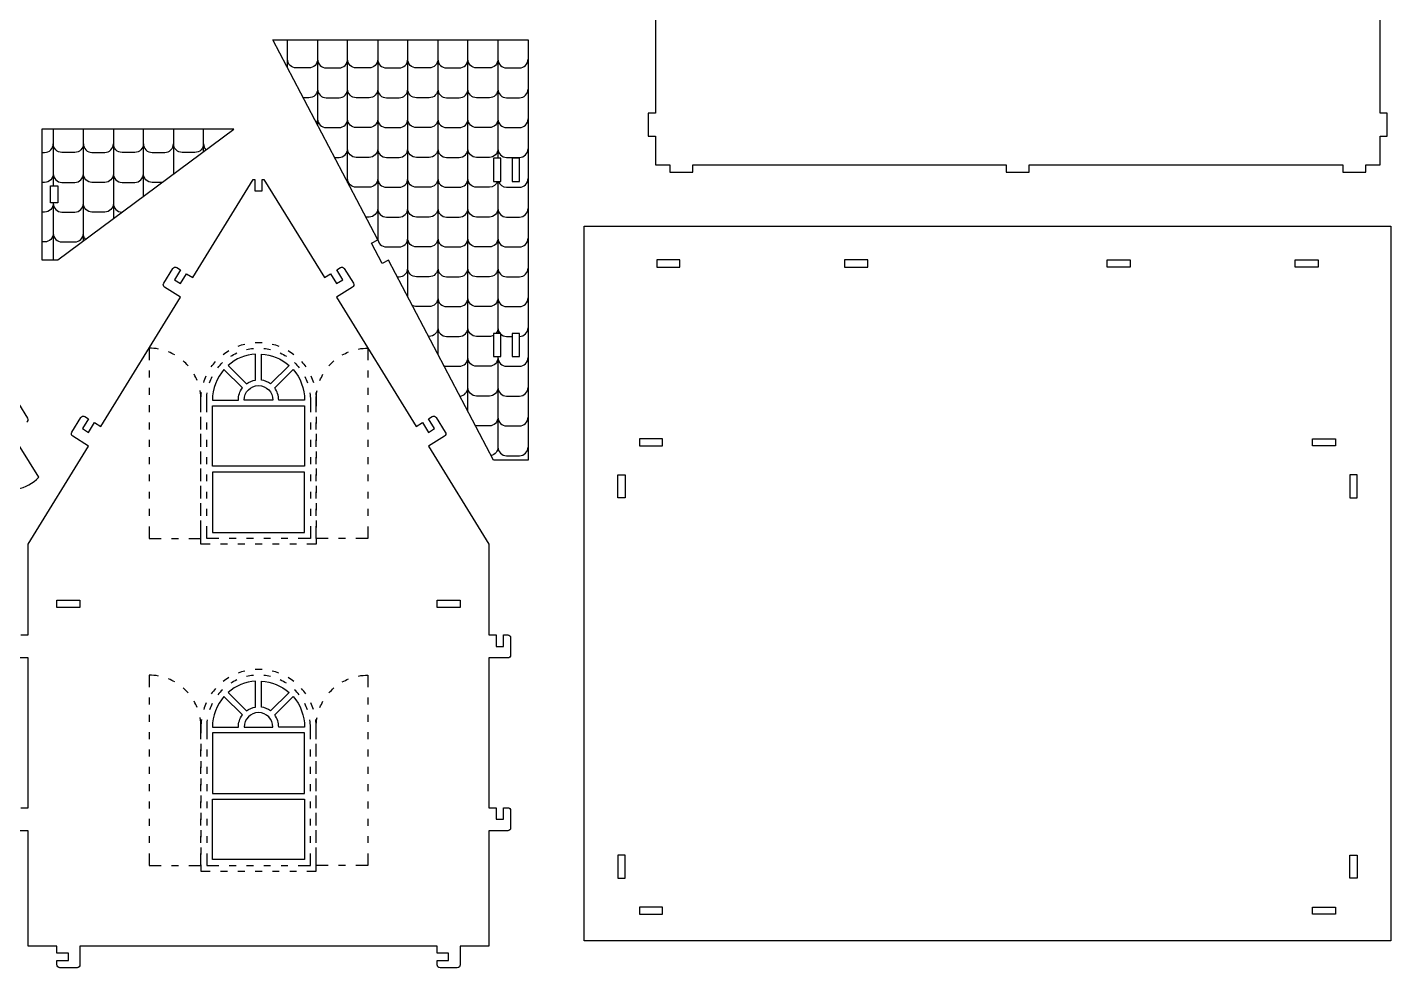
# Model space of a CAD drawing. Extents: x 2899 to 7450, y 515 to 3449.
# Drawn here: x 5178 to 7450, y 515 to 2081 of the extents above; entities that cross this region are included whole.
import ezdxf

# ---------------------------------------------------------------- set-up
doc = ezdxf.new("R2010")
doc.units = 0
doc.header["$MEASUREMENT"] = 0
doc.layers.add('LAYER1', color=18, linetype='CONTINUOUS')

msp = doc.modelspace()

# ---------------------------------------------------------------- linework, layer by layer
at = {"layer": 'LAYER1'}
for points in [[(6224.6, 2533.3), (6224.6, 1938.1), (6212.6, 1938.1), (6212.6, 1899.7), (6224.6, 1899.7), (6224.6, 1851.7), (6248.6, 1851.7), (6248.6, 1839.7), (6287, 1839.7), (6287, 1851.7), (6809.3, 1851.7), (6809.3, 1839.7), (6847.7, 1839.7), (6847.7, 1851.7), (7369.9, 1851.7), (7369.9, 1839.7), (7408.3, 1839.7), (7408.3, 1851.7), (7432.3, 1851.7), (7432.3, 1899.7), (7444.3, 1899.7), (7444.3, 1938.1), (7432.3, 1938.1), (7432.3, 2533.3)], [(5611.7, 2013.2), (5611.7, 2060.1)], [(5661.8, 2060.1), (5661.8, 1917.9)], [(5711.9, 1822.6), (5711.9, 2060.1)], [(5762, 2060.1), (5762, 1727.2)], [(5812.1, 1631.9), (5812.1, 2060.1)], [(5862.2, 2060.1), (5862.2, 1536.6)], [(5912.3, 1441.2), (5912.3, 2060.1)], [(5962.4, 2060.1), (5962.4, 1862.7)], [(5221.4, 1911.5), (5221.4, 1817.1)], [(5271.5, 1725.4), (5271.5, 1911.5)], [(5321.5, 1911.5), (5321.5, 1762.6)], [(5371.6, 1799.7), (5371.6, 1911.5)], [(5421.7, 1911.5), (5421.7, 1836.9)], [(5471.8, 1874), (5471.8, 1911.5)], [(5962.4, 1824.3), (5962.4, 1571.2)], [(5221.4, 1788.3), (5221.4, 1693.9)], [(5381, 1509.2), (5381, 1497.7)], [(5745.8, 1509.2), (5745.8, 1497.7)], [(5381, 1480.4), (5381, 1468.9)], [(5745.8, 1480.4), (5745.8, 1468.9)], [(5649.8, 1460.2), (5649.8, 1440.1)], [(5659.4, 1460.2), (5659.4, 1449.7)], [(5381, 1451.6), (5381, 1440)], [(5467.4, 1420.9), (5467.4, 1432.4)], [(5659.4, 1432.4), (5659.4, 1420.9)], [(5745.8, 1451.6), (5745.8, 1440)], [(5381, 1422.7), (5381, 1411.2)], [(5467.4, 1411.2), (5467.4, 1422.8)], [(5477, 1411.2), (5477, 1422.8)], [(5649.8, 1422.8), (5649.8, 1411.2)], [(5659.4, 1411.2), (5659.4, 1422.8)], [(5745.8, 1422.7), (5745.8, 1411.2)], [(5381, 1393.9), (5381, 1382.4)], [(5467.4, 1392), (5467.4, 1403.6)], [(5467.4, 1382.4), (5467.4, 1394)], [(5477, 1382.4), (5477, 1394)], [(5649.8, 1394), (5649.8, 1382.4)], [(5659.4, 1403.6), (5659.4, 1392)], [(5659.4, 1382.4), (5659.4, 1394)], [(5745.8, 1393.9), (5745.8, 1382.4)], [(5381, 1365.1), (5381, 1353.6)], [(5467.4, 1363.2), (5467.4, 1374.7)], [(5467.4, 1353.6), (5467.4, 1365.1)], [(5477, 1353.6), (5477, 1365.1)], [(5649.8, 1365.1), (5649.8, 1353.6)], [(5659.4, 1374.7), (5659.4, 1363.2)], [(5659.4, 1353.6), (5659.4, 1365.1)], [(5745.8, 1365.1), (5745.8, 1353.6)], [(5467.4, 1334.4), (5467.4, 1345.9)], [(5659.4, 1345.9), (5659.4, 1334.4)], [(5381, 1336.3), (5381, 1324.8)], [(5467.4, 1324.8), (5467.4, 1336.3)], [(5477, 1324.8), (5477, 1336.3)], [(5649.8, 1336.3), (5649.8, 1324.8)], [(5659.4, 1324.8), (5659.4, 1336.3)], [(5745.8, 1336.3), (5745.8, 1324.8)], [(5381, 1307.5), (5381, 1295.9)], [(5467.4, 1305.6), (5467.4, 1317.1)], [(5467.4, 1296), (5467.4, 1307.5)], [(5477, 1296), (5477, 1307.5)], [(5649.8, 1307.5), (5649.8, 1296)], [(5659.4, 1317.1), (5659.4, 1305.6)], [(5659.4, 1296), (5659.4, 1307.5)], [(5745.8, 1307.5), (5745.8, 1295.9)], [(5381, 1278.7), (5381, 1267.1)], [(5467.4, 1276.8), (5467.4, 1288.3)], [(5467.4, 1267.2), (5467.4, 1278.7)], [(5477, 1267.2), (5477, 1278.7)], [(5649.8, 1278.7), (5649.8, 1267.2)], [(5659.4, 1288.3), (5659.4, 1276.8)], [(5659.4, 1267.2), (5659.4, 1278.7)], [(5745.8, 1278.7), (5745.8, 1267.1)], [(5381, 1249.8), (5381, 1229.8)], [(5447.3, 1229.8), (5467.4, 1229.8), (5467.4, 1249.9)], [(5467.4, 1247.9), (5467.4, 1259.5)], [(5497.1, 1229.8), (5477, 1229.8), (5477, 1249.9)], [(5649.8, 1249.9), (5649.8, 1229.8), (5629.7, 1229.8)], [(5659.4, 1259.5), (5659.4, 1247.9)], [(5679.5, 1229.8), (5659.4, 1229.8), (5659.4, 1249.9)], [(5745.8, 1249.8), (5745.8, 1229.8)], [(5381, 1229.8), (5401.1, 1229.8)], [(5418.4, 1229.8), (5430, 1229.8)], [(5482.7, 1220.2), (5467.4, 1220.2), (5467.4, 1230.7)], [(5525.9, 1229.8), (5514.4, 1229.8)], [(5554.8, 1229.8), (5543.2, 1229.8)], [(5583.6, 1229.8), (5572, 1229.8)], [(5612.4, 1229.8), (5600.9, 1229.8)], [(5659.4, 1230.7), (5659.4, 1220.2), (5644.1, 1220.2)], [(5708.4, 1229.8), (5696.8, 1229.8)], [(5745.8, 1229.8), (5725.7, 1229.8)], [(5511.5, 1220.2), (5500, 1220.2)], [(5540.3, 1220.2), (5528.8, 1220.2)], [(5569.2, 1220.2), (5557.6, 1220.2)], [(5598, 1220.2), (5586.5, 1220.2)], [(5626.8, 1220.2), (5615.3, 1220.2)], [(5381, 964.6), (5381, 953.1)], [(5745.8, 964.6), (5745.8, 953.1)], [(5381, 935.8), (5381, 924.2)], [(5745.8, 935.8), (5745.8, 924.2)], [(5467.4, 915.5), (5467.4, 905.1)], [(5477, 915.5), (5477, 895.4)], [(5381, 906.9), (5381, 895.4)], [(5467.4, 887.8), (5467.4, 876.2)], [(5659.4, 876.2), (5659.4, 887.8)], [(5745.8, 906.9), (5745.8, 895.4)], [(5381, 878.1), (5381, 866.6)], [(5467.4, 866.6), (5467.4, 878.2)], [(5477, 878.2), (5477, 866.6)], [(5649.8, 866.6), (5649.8, 878.2)], [(5659.4, 866.6), (5659.4, 878.2)], [(5745.8, 878.1), (5745.8, 866.6)], [(5381, 849.3), (5381, 837.8)], [(5467.4, 858.9), (5467.4, 847.4)], [(5467.4, 837.8), (5467.4, 849.3)], [(5477, 849.3), (5477, 837.8)], [(5649.8, 837.8), (5649.8, 849.3)], [(5659.4, 847.4), (5659.4, 858.9)], [(5659.4, 837.8), (5659.4, 849.3)], [(5745.8, 849.3), (5745.8, 837.8)], [(5381, 820.5), (5381, 809)], [(5467.4, 830.1), (5467.4, 818.6)], [(5467.4, 809), (5467.4, 820.5)], [(5477, 820.5), (5477, 809)], [(5649.8, 809), (5649.8, 820.5)], [(5659.4, 818.6), (5659.4, 830.1)], [(5659.4, 809), (5659.4, 820.5)], [(5745.8, 820.5), (5745.8, 809)], [(5467.4, 801.3), (5467.4, 789.8)], [(5659.4, 789.8), (5659.4, 801.3)], [(5381, 791.7), (5381, 780.1)], [(5467.4, 780.2), (5467.4, 791.7)], [(5467.4, 772.5), (5467.4, 761)], [(5477, 791.7), (5477, 780.2)], [(5649.8, 780.2), (5649.8, 791.7)], [(5659.4, 780.2), (5659.4, 791.7)], [(5659.4, 761), (5659.4, 772.5)], [(5745.8, 791.7), (5745.8, 780.1)], [(5381, 762.9), (5381, 751.3)], [(5467.4, 751.4), (5467.4, 762.9)], [(5477, 762.9), (5477, 751.4)], [(5649.8, 751.4), (5649.8, 762.9)], [(5659.4, 751.4), (5659.4, 762.9)], [(5745.8, 762.9), (5745.8, 751.3)], [(5381, 734), (5381, 722.5)], [(5467.4, 743.7), (5467.4, 732.1)], [(5467.4, 722.5), (5467.4, 734.1)], [(5477, 734.1), (5477, 722.5)], [(5649.8, 722.5), (5649.8, 734.1)], [(5659.4, 732.1), (5659.4, 743.7)], [(5659.4, 722.5), (5659.4, 734.1)], [(5745.8, 734), (5745.8, 722.5)], [(5381, 705.2), (5381, 685.1)], [(5447.3, 685.1), (5467.4, 685.1), (5467.4, 705.2)], [(5467.4, 714.9), (5467.4, 703.3)], [(5477, 705.2), (5477, 685.1), (5497.1, 685.1)], [(5629.7, 685.1), (5649.8, 685.1), (5649.8, 705.2)], [(5659.4, 703.3), (5659.4, 714.9)], [(5679.5, 685.1), (5659.4, 685.1), (5659.4, 705.2)], [(5745.8, 705.2), (5745.8, 685.1)], [(5381, 685.1), (5401.1, 685.1)], [(5418.4, 685.1), (5430, 685.1)], [(5467.4, 686), (5467.4, 675.5), (5482.7, 675.5)], [(5514.4, 685.1), (5525.9, 685.1)], [(5543.2, 685.1), (5554.8, 685.1)], [(5572, 685.1), (5583.6, 685.1)], [(5600.9, 685.1), (5612.4, 685.1)], [(5644.1, 675.5), (5659.4, 675.5), (5659.4, 686)], [(5708.4, 685.1), (5696.8, 685.1)], [(5745.8, 685.1), (5725.7, 685.1)], [(5500, 675.5), (5511.5, 675.5)], [(5528.8, 675.5), (5540.3, 675.5)], [(5557.6, 675.5), (5569.2, 675.5)], [(5586.5, 675.5), (5598, 675.5)], [(5615.3, 675.5), (5626.8, 675.5)]]:
    msp.add_lwpolyline(points, dxfattribs=at)
for points in [[(5762.1, 1727.1), (5587.1, 2060.1), (6012.5, 2060.1), (6012.5, 1360.2), (5954.9, 1360.2), (5779.9, 1693.1), (5769.3, 1687.6), (5751.4, 1721.5)], [(5522.5, 1911.5), (5202.5, 1911.5), (5202.5, 1693.9), (5228.9, 1693.9)], [(5966.9, 1862.7), (5954.9, 1862.7), (5954.9, 1824.3), (5966.9, 1824.3)], [(5998.1, 1862.7), (5986.1, 1862.7), (5986.1, 1824.3), (5998.1, 1824.3)], [(5216.9, 1817.1), (5228.9, 1817.1), (5228.9, 1788.3), (5216.9, 1788.3)], [(6106, 559.7), (6106, 1749.6), (7450, 1749.6), (7450, 559.7)], [(6265.3, 1693.4), (6226.9, 1693.4), (6226.9, 1681.4), (6265.3, 1681.4)], [(6578.4, 1693.4), (6540, 1693.4), (6540, 1681.4), (6578.4, 1681.4)], [(6977.5, 1693.4), (7015.9, 1693.4), (7015.9, 1681.4), (6977.5, 1681.4)], [(7290.6, 1693.4), (7329, 1693.4), (7329, 1681.4), (7290.6, 1681.4)], [(5966.9, 1571.2), (5954.9, 1571.2), (5954.9, 1532.8), (5966.9, 1532.8)], [(5998.1, 1571.2), (5986.1, 1571.2), (5986.1, 1532.8), (5998.1, 1532.8)], [(5486.6, 1450.6), (5640.2, 1450.6), (5640.2, 1349.8), (5486.6, 1349.8)], [(6236.5, 1395.8), (6198.1, 1395.8), (6198.1, 1383.8), (6236.5, 1383.8)], [(7319.4, 1395.8), (7357.8, 1395.8), (7357.8, 1383.8), (7319.4, 1383.8)], [(5486.6, 1340.2), (5486.6, 1239.4), (5640.2, 1239.4), (5640.2, 1340.2)], [(6162.1, 1297.4), (6162.1, 1335.8), (6174.1, 1335.8), (6174.1, 1297.4)], [(7393.8, 1297.4), (7393.8, 1335.8), (7381.8, 1335.8), (7381.8, 1297.4)], [(5265.8, 1126.7), (5265.8, 1114.7), (5227.4, 1114.7), (5227.4, 1126.7)], [(5899.4, 1126.7), (5899.4, 1114.7), (5861, 1114.7), (5861, 1126.7)], [(5640.2, 905.9), (5486.6, 905.9), (5486.6, 805.1), (5640.2, 805.1)], [(5640.2, 795.5), (5640.2, 694.7), (5486.6, 694.7), (5486.6, 795.5)], [(6162.1, 702.2), (6162.1, 663.8), (6174.1, 663.8), (6174.1, 702.2)], [(7393.8, 702.2), (7393.8, 663.8), (7381.8, 663.8), (7381.8, 702.2)], [(6236.5, 615.8), (6198.1, 615.8), (6198.1, 603.8), (6236.5, 603.8)], [(7319.4, 615.8), (7357.8, 615.8), (7357.8, 603.8), (7319.4, 603.8)]]:
    msp.add_lwpolyline(points, close=True, dxfattribs=at)
for points in [[(5661.8, 2027.6, -0.414214), (5647.4, 2013.2), (5626.1, 2013.2, -0.414214), (5611.7, 2027.6)], [(5661.8, 2027.6, 0.414214), (5676.2, 2013.2), (5697.5, 2013.2, 0.414214), (5711.9, 2027.6)], [(5762, 2027.6, -0.414214), (5747.6, 2013.2), (5726.3, 2013.2, -0.414214), (5711.9, 2027.6)], [(5762, 2027.6, 0.414214), (5776.4, 2013.2), (5797.7, 2013.2, 0.414214), (5812.1, 2027.6)], [(5862.2, 2027.6, -0.414214), (5847.8, 2013.2), (5826.5, 2013.2, -0.414214), (5812.1, 2027.6)], [(5862.2, 2027.6, 0.414214), (5876.6, 2013.2), (5897.9, 2013.2, 0.414214), (5912.3, 2027.6)], [(5962.4, 2027.6, -0.414214), (5948, 2013.2), (5926.7, 2013.2, -0.414214), (5912.3, 2027.6)], [(5962.4, 2027.6, 0.414214), (5976.8, 2013.2), (5998.1, 2013.2, 0.414214), (6012.5, 2027.6)], [(5661.8, 1977.9, -0.414214), (5647.4, 1963.5), (5637.8, 1963.5)], [(5661.8, 1977.9, 0.414214), (5676.2, 1963.5), (5697.5, 1963.5, 0.414214), (5711.9, 1977.9)], [(5762, 1977.9, -0.414214), (5747.6, 1963.5), (5726.3, 1963.5, -0.414214), (5711.9, 1977.9)], [(5762, 1977.9, 0.414214), (5776.4, 1963.5), (5797.7, 1963.5, 0.414214), (5812.1, 1977.9)], [(5862.2, 1977.9, -0.414214), (5847.8, 1963.5), (5826.5, 1963.5, -0.414214), (5812.1, 1977.9)], [(5862.2, 1977.9, 0.414214), (5876.6, 1963.5), (5897.9, 1963.5, 0.414214), (5912.3, 1977.9)], [(5962.4, 1977.9, -0.414214), (5948, 1963.5), (5926.7, 1963.5, -0.414214), (5912.3, 1977.9)], [(5962.4, 1977.9, 0.414214), (5976.8, 1963.5), (5998.1, 1963.5, 0.414214), (6012.5, 1977.9)], [(5661.8, 1928.2, -0.126595), (5660, 1921.3)], [(5661.8, 1928.2, 0.414214), (5676.2, 1913.8), (5697.5, 1913.8, 0.414214), (5711.9, 1928.2)], [(5762, 1928.2, -0.414214), (5747.6, 1913.8), (5726.3, 1913.8, -0.414214), (5711.9, 1928.2)], [(5762, 1928.2, 0.414214), (5776.4, 1913.8), (5797.7, 1913.8, 0.414214), (5812.1, 1928.2)], [(5862.2, 1928.2, -0.414214), (5847.8, 1913.8), (5826.5, 1913.8, -0.414214), (5812.1, 1928.2)], [(5862.2, 1928.2, 0.414214), (5876.6, 1913.8), (5897.9, 1913.8, 0.414214), (5912.3, 1928.2)], [(5962.4, 1928.2, -0.414214), (5948, 1913.8), (5926.7, 1913.8, -0.414214), (5912.3, 1928.2)], [(5962.4, 1928.2, 0.414214), (5976.8, 1913.8), (5998.1, 1913.8, 0.414214), (6012.5, 1928.2)], [(5202.5, 1872.4), (5207, 1872.4, 0.414214), (5221.4, 1886.8)], [(5271.5, 1886.8, -0.414214), (5257.1, 1872.4), (5235.8, 1872.4, -0.414214), (5221.4, 1886.8)], [(5271.5, 1886.8, 0.414214), (5285.9, 1872.4), (5307.1, 1872.4, 0.414214), (5321.5, 1886.8)], [(5371.6, 1886.8, -0.414214), (5357.2, 1872.4), (5335.9, 1872.4, -0.414214), (5321.5, 1886.8)], [(5371.6, 1886.8, 0.414214), (5386, 1872.4), (5407.3, 1872.4, 0.414214), (5421.7, 1886.8)], [(5471.8, 1886.8, -0.414214), (5457.4, 1872.4), (5436.1, 1872.4, -0.414214), (5421.7, 1886.8)], [(5471.8, 1886.8, 0.191627), (5475.8, 1876.9)], [(5690.1, 1864.2), (5697.5, 1864.2, 0.414214), (5711.9, 1878.6)], [(5762, 1878.6, -0.414214), (5747.6, 1864.2), (5726.3, 1864.2, -0.414214), (5711.9, 1878.6)], [(5762, 1878.6, 0.414214), (5776.4, 1864.2), (5797.7, 1864.2, 0.414214), (5812.1, 1878.6)], [(5862.2, 1878.6, -0.414214), (5847.8, 1864.2), (5826.5, 1864.2, -0.414214), (5812.1, 1878.6)], [(5862.2, 1878.6, 0.414214), (5876.6, 1864.2), (5897.9, 1864.2, 0.414214), (5912.3, 1878.6)], [(5962.4, 1878.6, -0.414214), (5948, 1864.2), (5926.7, 1864.2, -0.414214), (5912.3, 1878.6)], [(5962.4, 1878.6, 0.414214), (5976.8, 1864.2), (5998.1, 1864.2, 0.414214), (6012.5, 1878.6)], [(5167.4, 1069.1), (5179.4, 1069.1), (5179.4, 1220.2), (5280.3, 1383.5), (5253.8, 1399.9, -0.414214), (5252.2, 1406.5), (5267.3, 1431, -0.414214), (5273.9, 1432.6), (5280.1, 1428.8), (5270, 1412.5), (5280.2, 1406.2), (5290.3, 1422.5), (5300.5, 1416.2), (5433.5, 1631.5), (5406.9, 1647.9, -0.414214), (5405.4, 1654.5), (5420.5, 1679, -0.414214), (5427.1, 1680.6), (5433.2, 1676.8), (5423.1, 1660.5), (5433.4, 1654.2), (5443.4, 1670.5), (5453.7, 1664.2), (5554.6, 1827.5), (5557.4, 1827.5), (5557.4, 1808.3), (5569.4, 1808.3), (5569.4, 1827.5), (5572.3, 1827.5), (5673.2, 1664.2), (5683.4, 1670.5), (5693.4, 1654.2), (5703.7, 1660.5), (5693.6, 1676.8), (5699.7, 1680.6, -0.414214), (5706.3, 1679), (5721.4, 1654.5, -0.414214), (5719.9, 1647.9), (5693.3, 1631.5), (5826.3, 1416.2), (5836.5, 1422.5), (5846.6, 1406.2), (5856.8, 1412.5), (5846.7, 1428.8), (5852.9, 1432.6, -0.414214), (5859.5, 1431), (5874.6, 1406.5, -0.414214), (5873.1, 1399.9), (5846.5, 1383.5), (5947.4, 1220.2), (5947.4, 1069.1), (5959.4, 1069.1), (5959.4, 1049.9), (5971.4, 1049.9), (5971.4, 1069.1), (5978.6, 1069.1, -0.414214), (5983.4, 1064.3), (5983.4, 1035.5, -0.414214), (5978.6, 1030.7), (5947.4, 1030.7), (5947.4, 781.1), (5959.4, 781.1), (5959.4, 761.9), (5971.4, 761.9), (5971.4, 781.1), (5978.6, 781.1, -0.414214), (5983.4, 776.3), (5983.4, 747.5, -0.414214), (5978.6, 742.7), (5947.4, 742.7), (5947.4, 550.7), (5899.4, 550.7), (5899.4, 519.5, -0.414214), (5894.6, 514.7), (5865.8, 514.7, -0.414214), (5861, 519.5), (5861, 526.7), (5880.2, 526.7), (5880.2, 538.7), (5861, 538.7), (5861, 550.7), (5265.8, 550.7), (5265.8, 519.5, -0.414214), (5261, 514.7), (5232.2, 514.7, -0.414214), (5227.4, 519.5), (5227.4, 526.7), (5246.6, 526.7), (5246.6, 538.7), (5227.4, 538.7), (5227.4, 550.7), (5179.4, 550.7), (5179.4, 742.7), (5148.2, 742.7, -0.414214)], [(5221.4, 1837.1, -0.414214), (5207, 1822.7), (5202.5, 1822.7)], [(5221.4, 1837.1, 0.414214), (5235.8, 1822.7), (5257.1, 1822.7, 0.414214), (5271.5, 1837.1)], [(5321.5, 1837.1, -0.414214), (5307.1, 1822.7), (5285.9, 1822.7, -0.414214), (5271.5, 1837.1)], [(5321.5, 1837.1, 0.414214), (5335.9, 1822.7), (5357.2, 1822.7, 0.414214), (5371.6, 1837.1)], [(5402.7, 1822.7), (5386, 1822.7, -0.414214), (5371.6, 1837.1)], [(5421.7, 1837.1, 0.004646), (5421.7, 1836.9)], [(5421.7, 1837.1, -0.004711), (5421.7, 1836.9)], [(5711.1, 1824.1, 0.084679), (5711.9, 1828.9)], [(5762, 1828.9, -0.414214), (5747.6, 1814.5), (5726.3, 1814.5, -0.414214), (5711.9, 1828.9)], [(5762, 1828.9, 0.414214), (5776.4, 1814.5), (5797.7, 1814.5, 0.414214), (5812.1, 1828.9)], [(5862.2, 1828.9, -0.414214), (5847.8, 1814.5), (5826.5, 1814.5, -0.414214), (5812.1, 1828.9)], [(5862.2, 1828.9, 0.414214), (5876.6, 1814.5), (5897.9, 1814.5, 0.414214), (5912.3, 1828.9)], [(5961.6, 1824.3, -0.321452), (5948, 1814.5), (5926.7, 1814.5, -0.414214), (5912.3, 1828.9)], [(5963.2, 1824.3, 0.321452), (5976.8, 1814.5), (5998.1, 1814.5, 0.414214), (6012.5, 1828.9)], [(5221.4, 1787.5, -0.414214), (5207, 1773.1), (5202.5, 1773.1)], [(5221.4, 1787.5, 0.414214), (5235.8, 1773.1), (5257.1, 1773.1, 0.414214), (5271.5, 1787.5)], [(5321.5, 1787.5, -0.414214), (5307.1, 1773.1), (5285.9, 1773.1, -0.414214), (5271.5, 1787.5)], [(5321.5, 1787.5, 0.40858), (5335.7, 1773.1)], [(5762, 1779.2, -0.414214), (5747.6, 1764.8), (5742.3, 1764.8)], [(5762, 1779.2, 0.414214), (5776.4, 1764.8), (5797.7, 1764.8, 0.414214), (5812.1, 1779.2)], [(5862.2, 1779.2, -0.414214), (5847.8, 1764.8), (5826.5, 1764.8, -0.414214), (5812.1, 1779.2)], [(5862.2, 1779.2, 0.414214), (5876.6, 1764.8), (5897.9, 1764.8, 0.414214), (5912.3, 1779.2)], [(5962.4, 1779.2, -0.414214), (5948, 1764.8), (5926.7, 1764.8, -0.414214), (5912.3, 1779.2)], [(5962.4, 1779.2, 0.414214), (5976.8, 1764.8), (5998.1, 1764.8, 0.414214), (6012.5, 1779.2)], [(5221.4, 1737.8, -0.414214), (5207, 1723.4), (5202.5, 1723.4)], [(5221.4, 1737.8, 0.414214), (5235.8, 1723.4), (5257.1, 1723.4, 0.414214), (5271.5, 1737.8)], [(5275.1, 1728.2, -0.184596), (5271.5, 1737.8)], [(5762, 1729.5, -0.035229), (5761.9, 1727.5)], [(5762, 1729.5, 0.414214), (5776.4, 1715.1), (5797.7, 1715.1, 0.414214), (5812.1, 1729.5)], [(5862.2, 1729.5, -0.414214), (5847.8, 1715.1), (5826.5, 1715.1, -0.414214), (5812.1, 1729.5)], [(5862.2, 1729.5, 0.414214), (5876.6, 1715.1), (5897.9, 1715.1, 0.414214), (5912.3, 1729.5)], [(5962.4, 1729.5, -0.414214), (5948, 1715.1), (5926.7, 1715.1, -0.414214), (5912.3, 1729.5)], [(5962.4, 1729.5, 0.414214), (5976.8, 1715.1), (5998.1, 1715.1, 0.414214), (6012.5, 1729.5)], [(5794.5, 1665.4), (5797.7, 1665.4, 0.414214), (5812.1, 1679.8)], [(5862.2, 1679.8, -0.414214), (5847.8, 1665.4), (5826.5, 1665.4, -0.414214), (5812.1, 1679.8)], [(5862.2, 1679.8, 0.414214), (5876.6, 1665.4), (5897.9, 1665.4, 0.414214), (5912.3, 1679.8)], [(5962.4, 1679.8, -0.414214), (5948, 1665.4), (5926.7, 1665.4, -0.414214), (5912.3, 1679.8)], [(5962.4, 1679.8, 0.414214), (5976.8, 1665.4), (5998.1, 1665.4, 0.414214), (6012.5, 1679.8)], [(5862.2, 1630.2, -0.414214), (5847.8, 1615.8), (5826.5, 1615.8, -0.124045), (5819.7, 1617.5)], [(5862.2, 1630.2, 0.414214), (5876.6, 1615.8), (5897.9, 1615.8, 0.414214), (5912.3, 1630.2)], [(5962.4, 1630.2, -0.414214), (5948, 1615.8), (5926.7, 1615.8, -0.414214), (5912.3, 1630.2)], [(5962.4, 1630.2, 0.414214), (5976.8, 1615.8), (5998.1, 1615.8, 0.414214), (6012.5, 1630.2)], [(5862.2, 1580.5, -0.414214), (5847.8, 1566.1), (5846.7, 1566.1)], [(5862.2, 1580.5, 0.414214), (5876.6, 1566.1), (5897.9, 1566.1, 0.414214), (5912.3, 1580.5)], [(5954.9, 1567.8, -0.125481), (5948, 1566.1), (5926.7, 1566.1, -0.414214), (5912.3, 1580.5)], [(5962.4, 1580.5, -0.177786), (5959, 1571.2)], [(5962.4, 1580.5, 0.414214), (5976.8, 1566.1), (5986.1, 1566.1)], [(5998.1, 1566.1, 0.414214), (6012.5, 1580.5)], [(5396.9, 1545.1, 0.046286), (5381, 1546.6), (5381, 1526.5)], [(5529.6, 1550, -0.030028), (5540.6, 1553.4)], [(5543.4, 1544.2, -0.033367), (5554.8, 1546.1)], [(5557.6, 1556, -0.030028), (5569.2, 1556)], [(5572, 1546.1, -0.033367), (5583.4, 1544.2)], [(5586.2, 1553.4, -0.030028), (5597.2, 1550)], [(5729.9, 1545.1, -0.046286), (5745.8, 1546.6), (5745.8, 1526.5)], [(5423.8, 1535.2, 0.033367), (5413.5, 1540.2)], [(5446, 1517.1, 0.033367), (5437.9, 1525.2)], [(5484.7, 1515.2, -0.030028), (5491.9, 1524.2)], [(5495.7, 1513.8, -0.033367), (5503.4, 1522.4)], [(5504.5, 1536, -0.030028), (5514, 1542.5)], [(5517, 1533, -0.033367), (5527.1, 1538.6)], [(5599.7, 1538.6, -0.033367), (5609.8, 1533)], [(5612.8, 1542.5, -0.030028), (5622.3, 1536)], [(5623.4, 1522.4, -0.033367), (5631.1, 1513.8)], [(5634.9, 1524.2, -0.030028), (5642.1, 1515.2)], [(5680.8, 1517.1, -0.033367), (5688.9, 1525.2)], [(5703, 1535.2, -0.033367), (5713.3, 1540.2)], [(5872.5, 1517, 0.072634), (5876.6, 1516.4), (5897.9, 1516.4, 0.414214), (5912.3, 1530.8)], [(5962.4, 1530.8, -0.414214), (5948, 1516.4), (5926.7, 1516.4, -0.414214), (5912.3, 1530.8)], [(5962.4, 1532.8), (5962.4, 1381.8, -0.354693), (5951, 1367.7)], [(5962.4, 1530.8, 0.414214), (5976.8, 1516.4), (5998.1, 1516.4, 0.414214), (6012.5, 1530.8)], [(5461.1, 1492.6, 0.033367), (5456, 1503)], [(5472, 1489.5, -0.030028), (5476.1, 1500.2)], [(5650.7, 1500.2, -0.030028), (5654.8, 1489.5)], [(5665.7, 1492.6, -0.033367), (5670.8, 1503)], [(5481.9, 1488.7, -0.033367), (5486.4, 1499.3)], [(5640.4, 1499.3, -0.033367), (5645, 1488.7)], [(5898.9, 1466.8, 0.394173), (5912.3, 1481.1)], [(5962.4, 1481.1, -0.414214), (5948, 1466.7), (5926.7, 1466.7, -0.414214), (5912.3, 1481.1)], [(5962.4, 1481.1, 0.414214), (5976.8, 1466.7), (5998.1, 1466.7, 0.414214), (6012.5, 1481.1)], [(5177.3, 1423.1, 0.414214), (5178.9, 1429.7), (5163.8, 1454.2, 0.414214)], [(5467.4, 1440.1), (5467.4, 1460.2, 0.046286), (5465.9, 1476.1)], [(5467.4, 1449.7), (5467.4, 1460.2, -0.03248), (5468.2, 1472.6)], [(5477, 1440.1), (5477, 1460.2, -0.03415), (5477.8, 1471.9)], [(5649, 1471.9, -0.03415), (5649.8, 1460.2)], [(5658.6, 1472.6, -0.03248), (5659.4, 1460.2)], [(5659.4, 1440.1), (5659.4, 1460.2, -0.046286), (5660.9, 1476.1)], [(5962.4, 1431.4, -0.414214), (5948, 1417), (5926.7, 1417, -0.030283), (5925, 1417.1)], [(5962.4, 1431.4, 0.414214), (5976.8, 1417), (5998.1, 1417, 0.414214), (6012.5, 1431.4)], [(5087.6, 1387, 0.755832), (5197.1, 1331.7), (5150.8, 1406.7)], [(5962.4, 1381.8, 0.414214), (5976.8, 1367.4), (5998.1, 1367.4, 0.414214), (6012.5, 1381.8)], [(5167.4, 781.1), (5179.4, 781.1), (5179.4, 1030.7), (5148.2, 1030.7, -0.414214)], [(5396.9, 1000.5, 0.046286), (5381, 1001.9), (5381, 981.9)], [(5540.6, 1008.8, 0.030028), (5529.6, 1005.4)], [(5554.8, 1001.5, 0.033367), (5543.4, 999.6)], [(5569.2, 1011.4, 0.030028), (5557.6, 1011.4)], [(5583.4, 999.6, 0.033367), (5572, 1001.5)], [(5597.2, 1005.4, 0.030028), (5586.2, 1008.8)], [(5729.9, 1000.5, -0.046286), (5745.8, 1001.9), (5745.8, 981.9)], [(5423.8, 990.6, 0.033367), (5413.5, 995.6)], [(5446, 972.4, 0.033367), (5437.9, 980.6)], [(5491.9, 979.6, 0.030028), (5484.7, 970.6)], [(5503.4, 977.7, 0.033367), (5495.7, 969.2)], [(5514, 997.9, 0.030028), (5504.5, 991.4)], [(5527.1, 994, 0.033367), (5517, 988.4)], [(5609.8, 988.4, 0.033367), (5599.7, 994)], [(5622.3, 991.4, 0.030028), (5612.8, 997.9)], [(5631.1, 969.2, 0.033367), (5623.4, 977.7)], [(5642.1, 970.6, 0.030028), (5634.9, 979.6)], [(5680.8, 972.4, -0.033367), (5688.9, 980.6)], [(5703, 990.6, -0.033367), (5713.3, 995.6)], [(5461.1, 948, 0.033367), (5456, 958.4)], [(5476.1, 955.6, 0.030028), (5472, 944.8)], [(5486.4, 954.7, 0.033367), (5481.9, 944.1)], [(5645, 944.1, 0.033367), (5640.4, 954.7)], [(5654.8, 944.8, 0.030028), (5650.7, 955.6)], [(5665.7, 948, -0.033367), (5670.8, 958.4)], [(5467.4, 895.4), (5467.4, 915.5, 0.046286), (5465.9, 931.4)], [(5468.2, 928, 0.03248), (5467.4, 915.5)], [(5477.8, 927.3, 0.03415), (5477, 915.5)], [(5649.8, 895.4), (5649.8, 915.5, 0.03415), (5649, 927.3)], [(5659.4, 905.1), (5659.4, 915.5, 0.03248), (5658.6, 928)], [(5659.4, 895.4), (5659.4, 915.5, -0.046286), (5660.9, 931.4)]]:
    msp.add_lwpolyline(points, format="xyb", dxfattribs=at)
for points in [[(5558.6, 1536.8, 0.166595), (5512.6, 1517.8), (5543.3, 1487.1, -0.125326), (5558.6, 1493.4)], [(5614.2, 1517.8), (5583.5, 1487.1, 0.125326), (5568.2, 1493.4), (5568.2, 1536.8, -0.166595)], [(5505.8, 1511, 0.182708), (5486.6, 1460.2), (5529.8, 1460.2, -0.161906), (5536.5, 1480.3)], [(5621, 1511, -0.182708), (5640.2, 1460.2), (5597, 1460.2, 0.161906), (5590.3, 1480.3)], [(5539.4, 1460.2, -1), (5587.4, 1460.2)], [(5512.6, 973.1), (5543.3, 942.5, -0.125326), (5558.6, 948.8), (5558.6, 992.2, 0.166595)], [(5568.2, 992.2, -0.166595), (5614.2, 973.1), (5583.5, 942.5, 0.125326), (5568.2, 948.8)], [(5505.8, 966.4, 0.182708), (5486.6, 915.5), (5529.8, 915.5, -0.161906), (5536.5, 935.7)], [(5621, 966.4, -0.182708), (5640.2, 915.5), (5597, 915.5, 0.161906), (5590.3, 935.7)], [(5587.4, 915.5, 1), (5539.4, 915.5)]]:
    msp.add_lwpolyline(points, format="xyb", close=True, dxfattribs=at)

doc.saveas('drawing.dxf')
